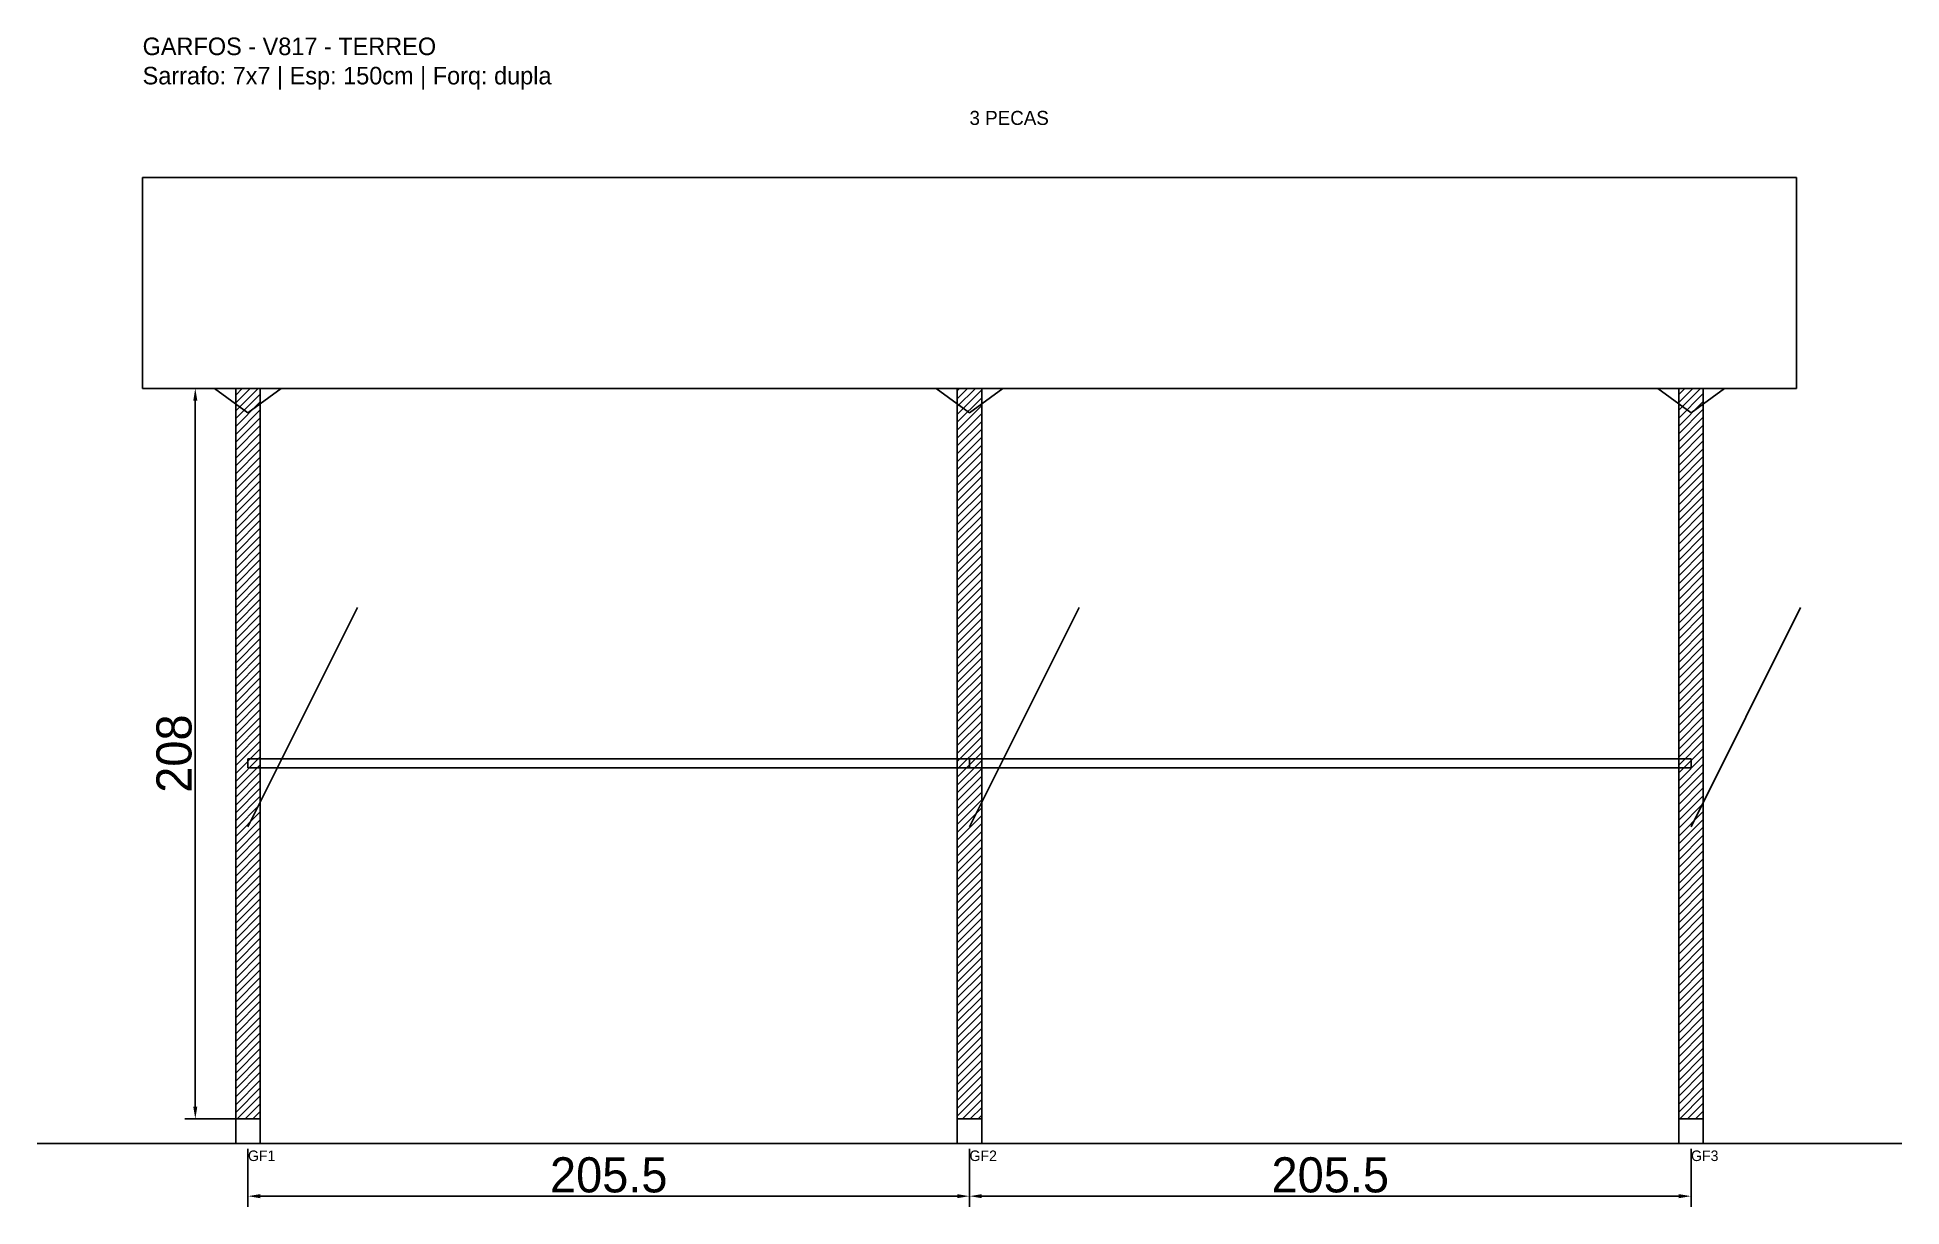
# Model space of a CAD drawing. Header units: metres. Extents: x -30 to 501, y -25 to 308.
import ezdxf

# ---------------------------------------------------------------- set-up
doc = ezdxf.new("R2010")
doc.units = ezdxf.units.M
for name, color, linetype in [('BARRA_ANCORAGEM', 1, 'Continuous'), ('COTA', 241, 'Continuous'), ('GARFOS OK', 3, 'Continuous'), ('NOME DA VIGA', 6, 'Continuous'), ('SARR_7x7', 40, 'Continuous'), ('TIRAS REESCORAMENTO', 252, 'Continuous'), ('VIGAS', 3, 'Continuous')]:
    doc.layers.add(name, color=color, linetype=linetype)
doc.dimstyles.new('EZ DXF', dxfattribs={"dimtxt": 10, "dimasz": 3.5, "dimexe": 3, "dimexo": 1.5, "dimgap": 1, "dimtad": 1, "dimdec": 1, "dimdsep": 46, "dimcen": 2.5, "dimazin": 3, "dimtfac": 1, "dimtmove": 0, "dimatfit": 3})

msp = doc.modelspace()

# ---------------------------------------------------------------- hatches: boundary and pattern name
at = {"layer": 'COTA'}
h = msp.add_hatch(dxfattribs=at)
h.set_pattern_fill('ANSI31', scale=0.5)
h.paths.add_polyline_path([(26.5, 0), (33.5, 0), (33.5, 208), (26.5, 208)])
h = msp.add_hatch(dxfattribs=at)
h.set_pattern_fill('ANSI31', scale=0.5)
h.paths.add_polyline_path([(232, 0), (239, 0), (239, 208), (232, 208)])
h = msp.add_hatch(dxfattribs=at)
h.set_pattern_fill('ANSI31', scale=0.5)
h.paths.add_polyline_path([(437.5, 0), (444.5, 0), (444.5, 208), (437.5, 208)])

# ---------------------------------------------------------------- linework, layer by layer
at = {"layer": 'BARRA_ANCORAGEM'}
for p, q in [((30, 83.2), (61.2, 145.6)), ((235.5, 83.2), (266.7, 145.6)), ((441, 83.2), (472.2, 145.6))]:
    msp.add_line(p, q, dxfattribs=at)
at = {"layer": 'GARFOS OK'}
for p, q in [((30, 201), (20.5, 208)), ((20.5, 208), (39.5, 208)), ((30, 201), (39.5, 208)), ((235.5, 201), (226, 208)), ((226, 208), (245, 208)), ((235.5, 201), (245, 208)), ((441, 201), (431.5, 208)), ((431.5, 208), (450.5, 208)), ((441, 201), (450.5, 208))]:
    msp.add_line(p, q, dxfattribs=at)
at = {"layer": 'GARFOS OK', "linetype": 'CONTINUOUS'}
msp.add_line((-30, -7), (501, -7), dxfattribs=at)
at = {"layer": 'GARFOS OK'}
for points in [[(26.5, 0), (33.5, 0), (33.5, 208), (26.5, 208), (26.5, 0)], [(232, 0), (239, 0), (239, 208), (232, 208), (232, 0)], [(437.5, 0), (444.5, 0), (444.5, 208), (437.5, 208), (437.5, 0)]]:
    msp.add_lwpolyline(points, dxfattribs=at)
at = {"layer": 'SARR_7x7'}
for points in [[(26.5, -7), (33.5, -7), (33.5, 0), (26.5, 0), (26.5, -7)], [(232, -7), (239, -7), (239, 0), (232, 0), (232, -7)], [(437.5, -7), (444.5, -7), (444.5, 0), (437.5, 0), (437.5, -7)]]:
    msp.add_lwpolyline(points, dxfattribs=at)
at = {"layer": 'TIRAS REESCORAMENTO'}
for points in [[(30, 100), (235.5, 100), (235.5, 102.5), (30, 102.5), (30, 100)], [(235.5, 100), (441, 100), (441, 102.5), (235.5, 102.5), (235.5, 100)]]:
    msp.add_lwpolyline(points, dxfattribs=at)
at = {"layer": 'VIGAS'}
msp.add_lwpolyline([(0, 208), (471, 208), (471, 268), (0, 268), (0, 208)], dxfattribs=at)

# ---------------------------------------------------------------- texts
at = {"layer": 'NOME DA VIGA'}
for s, height, p in [('3 PECAS', 4, (235.5, 283)), ('GF1', 3, (30, -12)), ('GF2', 3, (235.5, -12)), ('GF3', 3, (441, -12))]:
    msp.add_text(s, height=height, dxfattribs=at).set_placement(p)
at = {"layer": 'NOME DA VIGA', "insert": (0, 293), "char_height": 5, "attachment_point": 7}
msp.add_mtext('GARFOS - V817 - TERREO\\PSarrafo: 7x7 | Esp: 150cm | Forq: dupla', dxfattribs=at)

# ---------------------------------------------------------------- dimensions: what is measured, and where the dimension line sits
at = {"layer": 'COTA'}
msp.add_linear_dim(base=(15, 0), p1=(30, 0), p2=(30, 208), angle=90, dimstyle='EZ DXF', dxfattribs=at).render()
for base, p1, p2 in [((30, -22), (30, -7), (235.5, -7)), ((235.5, -22), (235.5, -7), (441, -7))]:
    msp.add_linear_dim(base=base, p1=p1, p2=p2, dimstyle='EZ DXF', dxfattribs=at).render()

doc.saveas('drawing.dxf')
